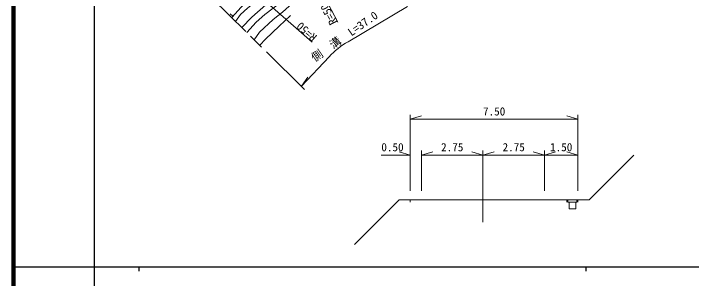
# Model space of a CAD drawing. Units: millimetres, scale not verified, with parts at other scales. Extents: x 40000 to 680000, y 20000 to 380000.
# Drawn here: x 40000 to 191629, y 202409 to 261645 of the extents above; entities that cross this region are included whole.
import ezdxf
from ezdxf.enums import TextEntityAlignment as Align

# ---------------------------------------------------------------- set-up
doc = ezdxf.new("R2010")
doc.units = ezdxf.units.MM
doc.header["$LTSCALE"] = 1000
doc.linetypes.add('CHAIN', pattern=[18.5, 12, -1.5, 3.5, -1.5])
for name, color, linetype, lineweight in [('M-BGD', 7, 'Continuous', 13), ('M-BMK', 2, 'CHAIN', 13), ('M-STR-HTXT', 7, 'Continuous', 13), ('M-TTL', 2, 'Continuous', 140), ('M-TTL-BAND', 7, 'Continuous', 25)]:
    doc.layers.add(name, color=color, linetype=linetype, lineweight=lineweight)
doc.styles.add('ＭＳ ゴシック', font='')
doc.styles.get('ＭＳ ゴシック').set_extended_font_data('MS Gothic')

msp = doc.modelspace()

# ---------------------------------------------------------------- linework, layer by layer
at = {"layer": 'M-BGD'}
for p, q in [((89083, 261047), (88450, 261610)), ((168750, 220000), (178750, 230000)), ((116250, 210000), (126250, 220000)), ((126250, 220000), (168750, 220000)), ((128750, 220000), (128750, 219500)), ((163750, 220000), (163750, 219500)), ((164000, 220000), (164000, 219500)), ((166000, 220000), (166000, 219500)), ((166250, 220000), (166250, 219500)), ((164000, 219500), (166000, 219500)), ((164250, 219500), (164250, 218000)), ((165750, 219500), (165750, 218000)), ((164250, 218000), (165750, 218000))]:
    msp.add_line(p, q, dxfattribs=at)
for points in [[(89671, 259883), (90778, 261408), (92341, 262863), (94159, 264365), (95861, 265705), (98029, 267614), (100016, 268972), (103338, 270809), (106934, 272731), (112364, 276232), (115597, 277745)], [(91047, 258528), (93333, 260812), (96402, 263594), (101886, 267865), (107872, 271527), (111648, 273558)], [(88806, 260735), (94342, 266966), (98046, 269320), (99609, 272098)], [(92146, 257446), (94282, 259735), (96174, 261423), (99660, 264060), (103304, 266653), (105859, 268486), (107469, 269618)], [(93842, 255777), (95038, 257520), (98085, 260283), (100189, 261945), (103215, 264800), (106056, 266811)], [(95078, 254561), (96332, 255934), (99424, 258829), (101948, 261232)]]:
    msp.add_lwpolyline(points, dxfattribs=at)
at = {"layer": 'M-BMK'}
for p, q in [((105110, 244684), (59293, 289789)), ((145000, 225000), (145000, 215000))]:
    msp.add_line(p, q, dxfattribs=at)
at = {"layer": 'M-STR-HTXT'}
for p, q in [((98482, 286260), (112523, 259748)), ((84246, 274989), (106829, 255240)), ((114863, 255330), (128116, 263231)), ((104397, 245386), (110593, 251949)), ((104397, 245386), (105817, 247388)), ((128750, 222000), (128750, 239000)), ((128750, 238000), (131250, 238750)), ((166250, 238000), (163750, 238750)), ((166250, 222000), (166250, 239000)), ((128750, 238000), (166250, 238000)), ((128750, 230000), (126250, 230750)), ((131250, 222000), (131250, 231000)), ((131250, 230000), (133750, 230750)), ((145000, 230000), (142500, 230750)), ((145000, 222000), (145000, 231000)), ((145000, 230000), (147500, 230750)), ((158750, 230000), (156250, 230750)), ((158750, 222000), (158750, 231000)), ((158750, 230000), (161250, 230750)), ((166250, 230000), (163750, 230750)), ((128750, 230000), (122250, 230000)), ((131250, 230000), (145000, 230000)), ((145000, 230000), (158750, 230000)), ((158750, 230000), (166250, 230000))]:
    msp.add_line(p, q, dxfattribs=at)
msp.add_arc((121884, 242074), 15000, 117.90735, 138.83018, dxfattribs=at)
at = {"layer": 'M-TTL'}
msp.add_line((40000, 380000), (40000, 20000), dxfattribs=at)
at = {"layer": 'M-TTL-BAND'}
for p, q in [((58000, 370000), (58000, 20000)), ((40000, 205000), (579000, 205000)), ((68000, 205000), (68000, 204000)), ((168000, 205000), (168000, 204000))]:
    msp.add_line(p, q, dxfattribs=at)

# ---------------------------------------------------------------- texts
at = {"layer": 'M-STR-HTXT', "style": 'ＭＳ ゴシック'}
msp.add_text('R=50', height=1833, rotation=117.907, dxfattribs=at).set_placement((112927, 259962), align=Align.BOTTOM_LEFT)
msp.add_text('側\u3000溝\u3000L=37.0', height=1833, rotation=35, dxfattribs=at).set_placement((114863, 255330), align=Align.BOTTOM_CENTER)
msp.add_text('R=50', height=1833, rotation=138.83, dxfattribs=at).set_placement((106829, 255240), align=Align.TOP_LEFT)
for s, p in [('7.50', (147500, 238300)), ('2.75', (138125, 230300)), ('2.75', (151875, 230300)), ('1.50', (162500, 230300))]:
    msp.add_text(s, height=1833, dxfattribs=at).set_placement(p, align=Align.BOTTOM_CENTER)
msp.add_text('0.50', height=1833, dxfattribs=at).set_placement((127250, 230300), align=Align.BOTTOM_RIGHT)

doc.saveas('drawing.dxf')
